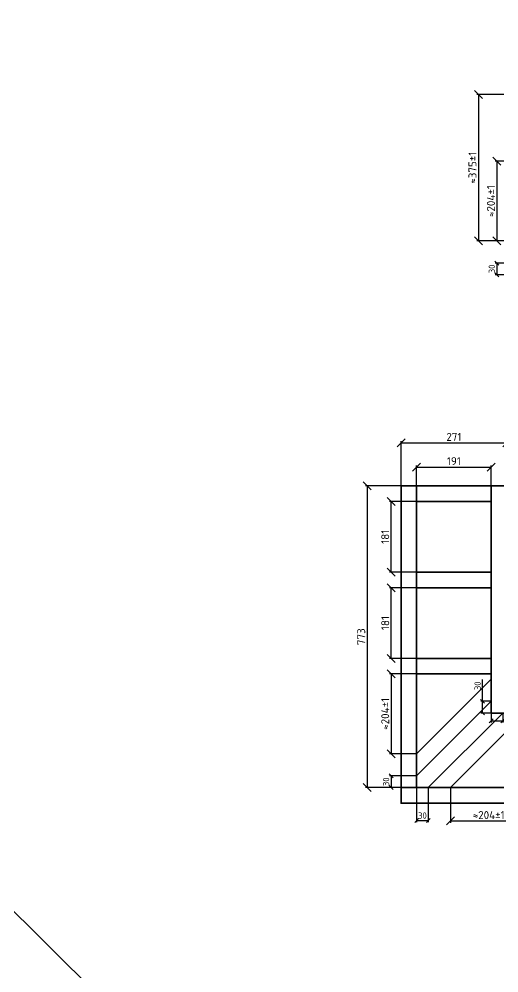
# Model space of a CAD drawing. Header units: millimetres. Extents: x 63961 to 279437, y 165795 to 374915.
# Drawn here: x 122651 to 123881, y 171178 to 173622 of the extents above; entities that cross this region are included whole.
import ezdxf

# ---------------------------------------------------------------- set-up
doc = ezdxf.new("R2010")
doc.units = ezdxf.units.MM
for name, color, linetype, lineweight in [('Профиль 40x40', 220, 'Continuous', 35), ('Размеры', 150, 'Continuous', 0), ('Стойки 40x40', 7, 'Continuous', 35)]:
    doc.layers.add(name, color=color, linetype=linetype, lineweight=lineweight)
doc.styles.get("Standard").update_dxf_attribs({"font": 'isocpeur.ttf'})
doc.dimstyles.new('Копия Аннотативный', dxfattribs={"dimscale": 0, "dimtxt": 20.5, "dimasz": 20.5, "dimexe": 4.25, "dimexo": 0.625, "dimgap": 4.625, "dimtad": 1, "dimtxsty": 'Standard', "dimblk": 'OBLIQUE', "dimcen": 20.5, "dimclrd": 256, "dimclrt": 256, "dimadec": 0, "dimazin": 0, "dimtfac": 1, "dimtmove": 0, "dimatfit": 3, "dimfxl": 1, "dimtfillclr": 4, "dimarcsym": 0})

# ---------------------------------------------------------------- blocks, each defined once
blk = doc.blocks.new('_Oblique')
at = {"color": 0, "linetype": 'ByBlock', "lineweight": -2}
blk.add_line((-0.5, -0.5), (0.5, 0.5), dxfattribs=at)
blk = doc.blocks.new('*D362')
at = {"layer": 'Defpoints', "color": 0, "transparency": 16777216}
for p in [(123901.1, 172536.7), (123630.1, 172426.2), (123901.1, 172426.2)]:
    blk.add_point(p, dxfattribs=at)
at = {"layer": 'Размеры', "color": 0, "lineweight": -2, "transparency": 16777216}
for p, q in [((123630.1, 172426.8), (123630.1, 172540.9)), ((123901.1, 172426.8), (123901.1, 172540.9))]:
    blk.add_line(p, q, dxfattribs=at)
at = {"layer": 'Размеры', "lineweight": -2, "transparency": 16777216}
blk.add_line((123630.1, 172536.7), (123901.1, 172536.7), dxfattribs=at)
at = {"layer": 'Размеры', "lineweight": -2, "transparency": 16777216, "xscale": 20.5, "yscale": 20.5, "zscale": 20.5, "rotation": 180}
blk.add_blockref('_Oblique', (123630.1, 172536.7), dxfattribs=at)
at = {"layer": 'Размеры', "lineweight": -2, "transparency": 16777216, "xscale": 20.5, "yscale": 20.5, "zscale": 20.5}
blk.add_blockref('_Oblique', (123901.1, 172536.7), dxfattribs=at)
at = {"layer": 'Размеры', "transparency": 16777216, "insert": (123765.6, 172551.6), "char_height": 20.5, "attachment_point": 5}
blk.add_mtext('271', dxfattribs=at)
blk = doc.blocks.new('*D363')
at = {"layer": 'Defpoints', "color": 0, "transparency": 16777216}
for p in [(123630.1, 172426.2), (123543.2, 171653.2), (124888.1, 171653.2)]:
    blk.add_point(p, dxfattribs=at)
at = {"layer": 'Размеры', "color": 0, "lineweight": -2, "transparency": 16777216}
for p, q in [((123629.5, 172426.2), (123539, 172426.2)), ((124887.5, 171653.2), (123539, 171653.2))]:
    blk.add_line(p, q, dxfattribs=at)
at = {"layer": 'Размеры', "lineweight": -2, "transparency": 16777216}
blk.add_line((123543.2, 172426.2), (123543.2, 171653.2), dxfattribs=at)
at = {"layer": 'Размеры', "lineweight": -2, "transparency": 16777216, "xscale": 20.5, "yscale": 20.5, "zscale": 20.5}
for p, rotation in [((123543.2, 172426.2), 90), ((123543.2, 171653.2), 270)]:
    blk.add_blockref('_Oblique', p, dxfattribs=dict(at, rotation=rotation))
at = {"layer": 'Размеры', "transparency": 16777216, "insert": (123528.1, 172039.7), "char_height": 20.5, "attachment_point": 5, "rotation": 90}
blk.add_mtext('773', dxfattribs=at)
blk = doc.blocks.new('*D367')
at = {"layer": 'Defpoints', "color": 0, "transparency": 16777216}
for p in [(123604.7, 172165.2), (123670.7, 172165.2), (123670.7, 171984.2)]:
    blk.add_point(p, dxfattribs=at)
at = {"layer": 'Размеры', "color": 0, "lineweight": -2, "transparency": 16777216}
for p, q in [((123670.1, 172165.2), (123600.5, 172165.2)), ((123670.1, 171984.2), (123600.5, 171984.2))]:
    blk.add_line(p, q, dxfattribs=at)
at = {"layer": 'Размеры', "lineweight": -2, "transparency": 16777216}
blk.add_line((123604.7, 171984.2), (123604.7, 172165.2), dxfattribs=at)
at = {"layer": 'Размеры', "lineweight": -2, "transparency": 16777216, "xscale": 20.5, "yscale": 20.5, "zscale": 20.5}
for p, rotation in [((123604.7, 172165.2), 90), ((123604.7, 171984.2), 270)]:
    blk.add_blockref('_Oblique', p, dxfattribs=dict(at, rotation=rotation))
at = {"layer": 'Размеры', "transparency": 16777216, "insert": (123589.6, 172074.7), "char_height": 20.5, "attachment_point": 5, "rotation": 90}
blk.add_mtext('181', dxfattribs=at)
blk = doc.blocks.new('*D368')
at = {"layer": 'Defpoints', "color": 0, "transparency": 16777216}
for p in [(123604.7, 172386.2), (123670.7, 172386.2), (123670.7, 172205.2)]:
    blk.add_point(p, dxfattribs=at)
at = {"layer": 'Размеры', "color": 0, "lineweight": -2, "transparency": 16777216}
for p, q in [((123670.1, 172386.2), (123600.5, 172386.2)), ((123670.1, 172205.2), (123600.5, 172205.2))]:
    blk.add_line(p, q, dxfattribs=at)
at = {"layer": 'Размеры', "lineweight": -2, "transparency": 16777216}
blk.add_line((123604.7, 172205.2), (123604.7, 172386.2), dxfattribs=at)
at = {"layer": 'Размеры', "lineweight": -2, "transparency": 16777216, "xscale": 20.5, "yscale": 20.5, "zscale": 20.5}
for p, rotation in [((123604.7, 172386.2), 90), ((123604.7, 172205.2), 270)]:
    blk.add_blockref('_Oblique', p, dxfattribs=dict(at, rotation=rotation))
at = {"layer": 'Размеры', "transparency": 16777216, "insert": (123589.6, 172295.7), "char_height": 20.5, "attachment_point": 5, "rotation": 90}
blk.add_mtext('181', dxfattribs=at)
blk = doc.blocks.new('*D369')
at = {"layer": 'Defpoints', "color": 0, "transparency": 16777216}
for p in [(123861.1, 172474.4), (123670.1, 172426.2), (123861.1, 172426.2)]:
    blk.add_point(p, dxfattribs=at)
at = {"layer": 'Размеры', "color": 0, "lineweight": -2, "transparency": 16777216}
for p, q in [((123670.1, 172426.8), (123670.1, 172478.6)), ((123861.1, 172426.8), (123861.1, 172478.6))]:
    blk.add_line(p, q, dxfattribs=at)
at = {"layer": 'Размеры', "lineweight": -2, "transparency": 16777216}
blk.add_line((123670.1, 172474.4), (123861.1, 172474.4), dxfattribs=at)
at = {"layer": 'Размеры', "lineweight": -2, "transparency": 16777216, "xscale": 20.5, "yscale": 20.5, "zscale": 20.5, "rotation": 180}
blk.add_blockref('_Oblique', (123670.1, 172474.4), dxfattribs=at)
at = {"layer": 'Размеры', "lineweight": -2, "transparency": 16777216, "xscale": 20.5, "yscale": 20.5, "zscale": 20.5}
blk.add_blockref('_Oblique', (123861.1, 172474.4), dxfattribs=at)
at = {"layer": 'Размеры', "transparency": 16777216, "insert": (123765.6, 172489.4), "char_height": 20.5, "attachment_point": 5}
blk.add_mtext('191', dxfattribs=at)
blk = doc.blocks.new('*D370')
at = {"layer": 'Defpoints', "color": 0, "transparency": 16777216}
for p in [(123670.1, 171944.2), (123604.7, 171739.8), (123670.1, 171739.8)]:
    blk.add_point(p, dxfattribs=at)
at = {"layer": 'Размеры', "color": 0, "lineweight": -2, "transparency": 16777216}
for p, q in [((123669.5, 171944.2), (123600.5, 171944.2)), ((123669.5, 171739.8), (123600.5, 171739.8))]:
    blk.add_line(p, q, dxfattribs=at)
at = {"layer": 'Размеры', "lineweight": -2, "transparency": 16777216}
blk.add_line((123604.7, 171944.2), (123604.7, 171739.8), dxfattribs=at)
at = {"layer": 'Размеры', "lineweight": -2, "transparency": 16777216, "xscale": 20.5, "yscale": 20.5, "zscale": 20.5}
for p, rotation in [((123604.7, 171944.2), 90), ((123604.7, 171739.8), 270)]:
    blk.add_blockref('_Oblique', p, dxfattribs=dict(at, rotation=rotation))
at = {"layer": 'Размеры', "transparency": 16777216, "insert": (123589.6, 171842), "char_height": 20.5, "attachment_point": 5, "rotation": 90}
blk.add_mtext('≈204%%P1', dxfattribs=at)
blk = doc.blocks.new('*D372')
at = {"layer": 'Defpoints', "color": 0, "transparency": 16777216}
for p in [(123756.7, 171653.2), (123961.1, 171653.2), (123961.1, 171567.6)]:
    blk.add_point(p, dxfattribs=at)
at = {"layer": 'Размеры', "color": 0, "lineweight": -2, "transparency": 16777216}
for p, q in [((123756.7, 171652.6), (123756.7, 171563.3)), ((123961.1, 171652.6), (123961.1, 171563.3))]:
    blk.add_line(p, q, dxfattribs=at)
at = {"layer": 'Размеры', "lineweight": -2, "transparency": 16777216}
blk.add_line((123756.7, 171567.6), (123961.1, 171567.6), dxfattribs=at)
at = {"layer": 'Размеры', "lineweight": -2, "transparency": 16777216, "xscale": 20.5, "yscale": 20.5, "zscale": 20.5, "rotation": 180}
blk.add_blockref('_Oblique', (123756.7, 171567.6), dxfattribs=at)
at = {"layer": 'Размеры', "lineweight": -2, "transparency": 16777216, "xscale": 20.5, "yscale": 20.5, "zscale": 20.5}
blk.add_blockref('_Oblique', (123961.1, 171567.6), dxfattribs=at)
at = {"layer": 'Размеры', "transparency": 16777216, "insert": (123854.8, 171582.7), "char_height": 20.5, "attachment_point": 5}
blk.add_mtext('≈204%%P1', dxfattribs=at)
blk = doc.blocks.new('*D373')
at = {"layer": 'Defpoints', "color": 0, "transparency": 16777216}
for p in [(123861.1, 171844.2), (123891.1, 171844.2), (123891.1, 171824.4)]:
    blk.add_point(p, dxfattribs=at)
at = {"layer": 'Размеры', "color": 0, "lineweight": -2, "transparency": 16777216}
for p, q in [((123861.1, 171843.6), (123861.1, 171820.1)), ((123891.1, 171843.6), (123891.1, 171820.1))]:
    blk.add_line(p, q, dxfattribs=at)
at = {"layer": 'Размеры', "lineweight": -2, "transparency": 16777216}
for p, q in [((123861.1, 171824.4), (123891.1, 171824.4)), ((123891.1, 171824.4), (123946.9, 171824.4))]:
    blk.add_line(p, q, dxfattribs=at)
at = {"layer": 'Размеры', "lineweight": -2, "transparency": 16777216, "xscale": 10, "yscale": 10, "zscale": 10, "rotation": 180}
blk.add_blockref('_Oblique', (123861.1, 171824.4), dxfattribs=at)
at = {"layer": 'Размеры', "lineweight": -2, "transparency": 16777216, "xscale": 10, "yscale": 10, "zscale": 10}
blk.add_blockref('_Oblique', (123891.1, 171824.4), dxfattribs=at)
at = {"layer": 'Размеры', "transparency": 16777216, "insert": (123930.9, 171837.2), "char_height": 16, "attachment_point": 5}
blk.add_mtext('30', dxfattribs=at)
blk = doc.blocks.new('*D374')
at = {"layer": 'Defpoints', "color": 0, "transparency": 16777216}
for p in [(123861.1, 171874.2), (123839.2, 171844.2), (123861.1, 171844.2)]:
    blk.add_point(p, dxfattribs=at)
at = {"layer": 'Размеры', "lineweight": -2, "transparency": 16777216}
for p, q in [((123839.2, 171874.2), (123839.2, 171930)), ((123839.2, 171844.2), (123839.2, 171874.2))]:
    blk.add_line(p, q, dxfattribs=at)
at = {"layer": 'Размеры', "color": 0, "lineweight": -2, "transparency": 16777216}
for p, q in [((123860.5, 171874.2), (123835, 171874.2)), ((123860.5, 171844.2), (123835, 171844.2))]:
    blk.add_line(p, q, dxfattribs=at)
at = {"layer": 'Размеры', "lineweight": -2, "transparency": 16777216, "xscale": 10, "yscale": 10, "zscale": 10}
for p, rotation in [((123839.2, 171874.2), 90), ((123839.2, 171844.2), 270)]:
    blk.add_blockref('_Oblique', p, dxfattribs=dict(at, rotation=rotation))
at = {"layer": 'Размеры', "transparency": 16777216, "insert": (123826.4, 171914), "char_height": 16, "attachment_point": 5, "rotation": 90}
blk.add_mtext('30', dxfattribs=at)
blk = doc.blocks.new('*D376')
at = {"layer": 'Defpoints', "color": 0, "transparency": 16777216}
for p in [(123670.1, 171683.2), (123604.6, 171653.2), (123670.1, 171653.2)]:
    blk.add_point(p, dxfattribs=at)
at = {"layer": 'Размеры', "color": 0, "lineweight": -2, "transparency": 16777216}
for p, q in [((123669.5, 171683.2), (123600.4, 171683.2)), ((123669.5, 171653.2), (123600.4, 171653.2))]:
    blk.add_line(p, q, dxfattribs=at)
at = {"layer": 'Размеры', "lineweight": -2, "transparency": 16777216}
blk.add_line((123604.6, 171683.2), (123604.6, 171653.2), dxfattribs=at)
at = {"layer": 'Размеры', "lineweight": -2, "transparency": 16777216, "xscale": 10, "yscale": 10, "zscale": 10}
for p, rotation in [((123604.6, 171683.2), 90), ((123604.6, 171653.2), 270)]:
    blk.add_blockref('_Oblique', p, dxfattribs=dict(at, rotation=rotation))
at = {"layer": 'Размеры', "transparency": 16777216, "insert": (123591.8, 171668.2), "char_height": 16, "attachment_point": 5, "rotation": 90}
blk.add_mtext('30', dxfattribs=at)
blk = doc.blocks.new('*D377')
at = {"layer": 'Defpoints', "color": 0, "transparency": 16777216}
for p in [(123670.1, 171653.2), (123700.1, 171653.2), (123700.1, 171568.7)]:
    blk.add_point(p, dxfattribs=at)
at = {"layer": 'Размеры', "color": 0, "lineweight": -2, "transparency": 16777216}
for p, q in [((123670.1, 171652.6), (123670.1, 171564.5)), ((123700.1, 171652.6), (123700.1, 171564.5))]:
    blk.add_line(p, q, dxfattribs=at)
at = {"layer": 'Размеры', "lineweight": -2, "transparency": 16777216}
blk.add_line((123670.1, 171568.7), (123700.1, 171568.7), dxfattribs=at)
at = {"layer": 'Размеры', "lineweight": -2, "transparency": 16777216, "xscale": 10, "yscale": 10, "zscale": 10, "rotation": 180}
blk.add_blockref('_Oblique', (123670.1, 171568.7), dxfattribs=at)
at = {"layer": 'Размеры', "lineweight": -2, "transparency": 16777216, "xscale": 10, "yscale": 10, "zscale": 10}
blk.add_blockref('_Oblique', (123700.1, 171568.7), dxfattribs=at)
at = {"layer": 'Размеры', "transparency": 16777216, "insert": (123685.1, 171581.5), "char_height": 16, "attachment_point": 5}
blk.add_mtext('30', dxfattribs=at)
blk = doc.blocks.new('*D380')
at = {"layer": 'Defpoints', "color": 0, "transparency": 16777216}
for p in [(123941.1, 173257.9), (123875.7, 173053.5), (123941.1, 173053.5)]:
    blk.add_point(p, dxfattribs=at)
at = {"layer": 'Размеры', "color": 0, "lineweight": -2, "transparency": 16777216}
for p, q in [((123940.5, 173257.9), (123871.5, 173257.9)), ((123940.5, 173053.5), (123871.5, 173053.5))]:
    blk.add_line(p, q, dxfattribs=at)
at = {"layer": 'Размеры', "lineweight": -2, "transparency": 16777216}
blk.add_line((123875.7, 173257.9), (123875.7, 173053.5), dxfattribs=at)
at = {"layer": 'Размеры', "lineweight": -2, "transparency": 16777216, "xscale": 20.5, "yscale": 20.5, "zscale": 20.5}
for p, rotation in [((123875.7, 173257.9), 90), ((123875.7, 173053.5), 270)]:
    blk.add_blockref('_Oblique', p, dxfattribs=dict(at, rotation=rotation))
at = {"layer": 'Размеры', "transparency": 16777216, "insert": (123860.6, 173155.7), "char_height": 20.5, "attachment_point": 5, "rotation": 90}
blk.add_mtext('≈204%%P1', dxfattribs=at)
blk = doc.blocks.new('*D385')
at = {"layer": 'Defpoints', "color": 0, "transparency": 16777216}
for p in [(123941.1, 172996.9), (123875.6, 172966.9), (123941.1, 172966.9)]:
    blk.add_point(p, dxfattribs=at)
at = {"layer": 'Размеры', "color": 0, "lineweight": -2, "transparency": 16777216}
for p, q in [((123940.5, 172996.9), (123871.4, 172996.9)), ((123940.5, 172966.9), (123871.4, 172966.9))]:
    blk.add_line(p, q, dxfattribs=at)
at = {"layer": 'Размеры', "lineweight": -2, "transparency": 16777216}
blk.add_line((123875.6, 172996.9), (123875.6, 172966.9), dxfattribs=at)
at = {"layer": 'Размеры', "lineweight": -2, "transparency": 16777216, "xscale": 10, "yscale": 10, "zscale": 10}
for p, rotation in [((123875.6, 172996.9), 90), ((123875.6, 172966.9), 270)]:
    blk.add_blockref('_Oblique', p, dxfattribs=dict(at, rotation=rotation))
at = {"layer": 'Размеры', "transparency": 16777216, "insert": (123862.8, 172981.9), "char_height": 16, "attachment_point": 5, "rotation": 90}
blk.add_mtext('30', dxfattribs=at)
blk = doc.blocks.new('*D387')
at = {"layer": 'Defpoints', "color": 0, "transparency": 16777216}
for p in [(123941.1, 173428.9), (123828.4, 173053.5), (123941.1, 173053.5)]:
    blk.add_point(p, dxfattribs=at)
at = {"layer": 'Размеры', "color": 0, "lineweight": -2, "transparency": 16777216}
for p, q in [((123940.5, 173428.9), (123824.2, 173428.9)), ((123940.5, 173053.5), (123824.2, 173053.5))]:
    blk.add_line(p, q, dxfattribs=at)
at = {"layer": 'Размеры', "lineweight": -2, "transparency": 16777216}
blk.add_line((123828.4, 173428.9), (123828.4, 173053.5), dxfattribs=at)
at = {"layer": 'Размеры', "lineweight": -2, "transparency": 16777216, "xscale": 20.5, "yscale": 20.5, "zscale": 20.5}
for p, rotation in [((123828.4, 173428.9), 90), ((123828.4, 173053.5), 270)]:
    blk.add_blockref('_Oblique', p, dxfattribs=dict(at, rotation=rotation))
at = {"layer": 'Размеры', "transparency": 16777216, "insert": (123813.3, 173241.2), "char_height": 20.5, "attachment_point": 5, "rotation": 90}
blk.add_mtext('≈375%%P1', dxfattribs=at)

msp = doc.modelspace()

# ---------------------------------------------------------------- linework, layer by layer
at = {"layer": 'Профиль 40x40'}
for p, q in [((123901.106, 172426.223), (123861.106, 172426.223)), ((123861.106, 172426.223), (123861.106, 171844.223)), ((123670.106, 171739.792), (123861.106, 171930.792)), ((123670.106, 171683.223), (123861.106, 171874.223)), ((123700.106, 171653.223), (123891.106, 171844.223)), ((123756.674, 171653.223), (123947.674, 171844.223)), ((123861.106, 171844.223), (124888.106, 171844.223))]:
    msp.add_line(p, q, dxfattribs=at)
for points in [[(123630.106, 172426.223), (123670.106, 172426.223), (123670.106, 171653.223), (123630.106, 171653.223)], [(123670.106, 172205.223), (123861.106, 172205.223), (123861.106, 172165.223), (123670.106, 172165.223)], [(123670.106, 171984.223), (123861.106, 171984.223), (123861.106, 171944.223), (123670.106, 171944.223)]]:
    msp.add_lwpolyline(points, close=True, dxfattribs=at)
for points in [[(123861.106, 172386.223), (123670.106, 172386.223), (123670.106, 172426.223), (123901.106, 172426.223), (123901.106, 171884.223)], [(124888.106, 171613.223), (123630.106, 171613.223), (123630.106, 171653.223), (124888.106, 171653.223)]]:
    msp.add_lwpolyline(points, dxfattribs=at)
at = {"layer": 'Стойки 40x40'}
msp.add_line((116004.634, 177871.412), (128258.75, 165795.124), dxfattribs=at)

# ---------------------------------------------------------------- dimensions: what is measured, and where the dimension line sits
at = {"layer": 'Размеры'}
for base, p1, p2, text, picture, middle in [((123828.433, 173053.497), (123941.106, 173428.928), (123941.106, 173053.497), '≈375%%P1', '*D387', (123813.335, 173241.212)), ((123875.72, 173053.497), (123941.106, 173257.928), (123941.106, 173053.497), '≈204%%P1', '*D380', (123860.628, 173155.712)), ((123604.72, 171739.792), (123670.106, 171944.223), (123670.106, 171739.792), '≈204%%P1', '*D370', (123589.628, 171842.008))]:
    dim = msp.add_linear_dim(base=base, p1=p1, p2=p2, angle=90, text=text, dimstyle='Копия Аннотативный', dxfattribs=at)
    dim.commit()
    dim.dimension.update_dxf_attribs({"geometry": picture, "text_midpoint": middle})
for base, p1, p2, picture, middle in [((123875.65, 172966.928), (123941.106, 172996.928), (123941.106, 172966.928), '*D385', (123875.65, 172981.928)), ((123839.248, 171844.223), (123861.106, 171874.223), (123861.106, 171844.223), '*D374', (123839.248, 171913.989)), ((123604.65, 171653.223), (123670.106, 171683.223), (123670.106, 171653.223), '*D376', (123604.65, 171668.223))]:
    dim = msp.add_linear_dim(base=base, p1=p1, p2=p2, angle=90, dimstyle='Копия Аннотативный', override={"dimtxt": 16, "dimasz": 10}, dxfattribs=at)
    dim.commit()
    dim.dimension.update_dxf_attribs({"geometry": picture, "text_midpoint": middle, "dimtype": 160})
dim = msp.add_linear_dim(base=(123901.106, 172536.66), p1=(123630.106, 172426.223), p2=(123901.106, 172426.223), dimstyle='Копия Аннотативный', dxfattribs=at)
dim.commit()
dim.dimension.update_dxf_attribs({"geometry": '*D362', "text_midpoint": (123765.606, 172536.66), "dimtype": 160})
dim = msp.add_linear_dim(base=(123861.106, 172474.351), p1=(123670.106, 172426.223), p2=(123861.106, 172426.223), dimstyle='Копия Аннотативный', dxfattribs=at)
dim.commit()
dim.dimension.update_dxf_attribs({"geometry": '*D369', "text_midpoint": (123765.606, 172489.443)})
for base, p1, p2, picture, middle in [((123543.246, 171653.223), (123630.106, 172426.223), (124888.106, 171653.223), '*D363', (123543.246, 172039.723)), ((123604.72, 172386.223), (123670.731, 172205.223), (123670.731, 172386.223), '*D368', (123604.72, 172295.723)), ((123604.72, 172165.223), (123670.731, 171984.223), (123670.731, 172165.223), '*D367', (123604.72, 172074.723))]:
    dim = msp.add_linear_dim(base=base, p1=p1, p2=p2, angle=90, dimstyle='Копия Аннотативный', dxfattribs=at)
    dim.commit()
    dim.dimension.update_dxf_attribs({"geometry": picture, "text_midpoint": middle, "dimtype": 160})
for base, p1, p2, picture, middle in [((123891.106, 171824.356), (123861.106, 171844.223), (123891.106, 171844.223), '*D373', (123930.872, 171824.356)), ((123700.106, 171568.715), (123670.106, 171653.223), (123700.106, 171653.223), '*D377', (123685.106, 171568.715))]:
    dim = msp.add_linear_dim(base=base, p1=p1, p2=p2, dimstyle='Копия Аннотативный', override={"dimtxt": 16, "dimasz": 10}, dxfattribs=at)
    dim.commit()
    dim.dimension.update_dxf_attribs({"geometry": picture, "text_midpoint": middle, "dimtype": 160})
dim = msp.add_linear_dim(base=(123961.106, 171567.592), p1=(123756.674, 171653.223), p2=(123961.106, 171653.223), text='≈204%%P1', dimstyle='Копия Аннотативный', dxfattribs=at)
dim.commit()
dim.dimension.update_dxf_attribs({"geometry": '*D372', "text_midpoint": (123854.762, 171567.592), "dimtype": 160})

doc.saveas('drawing.dxf')
